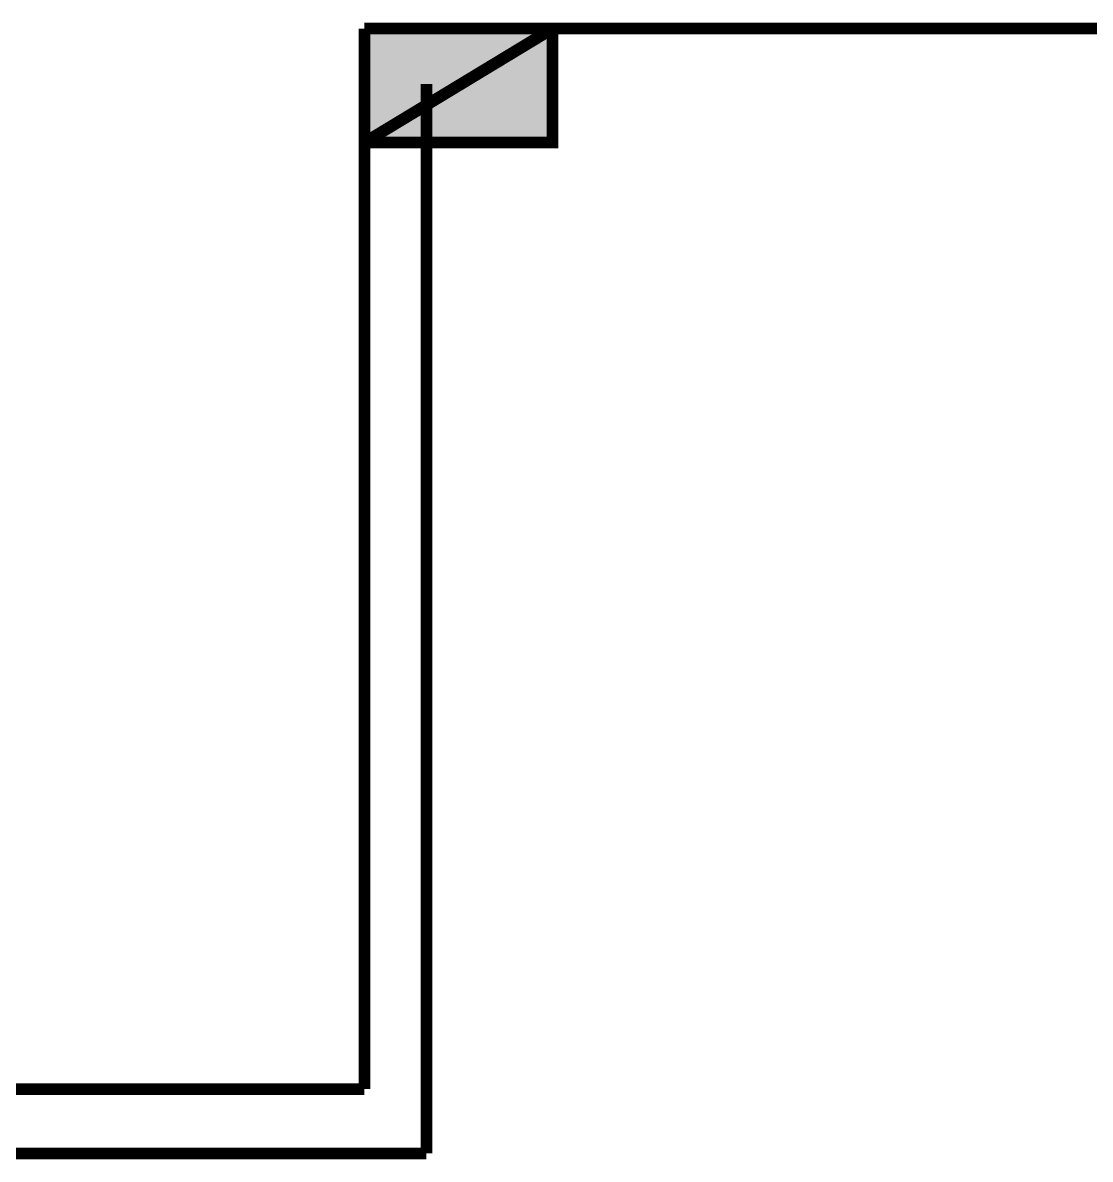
# Model space of a CAD drawing. Header units: inches. Extents: x -524 to 1067, y -71 to 1110.
# Drawn here: x 761.8 to 846.2, y 514.6 to 604.5 of the extents above; entities that cross this region are included whole.
import ezdxf

# ---------------------------------------------------------------- set-up
doc = ezdxf.new("R2010")
doc.units = ezdxf.units.IN
doc.header["$MEASUREMENT"] = 0
doc.layers.add('H', color=7, linetype='Continuous')
doc.layers.add('P', color=7, linetype='Continuous')

msp = doc.modelspace()

# ---------------------------------------------------------------- hatches: boundary and pattern name
at = {"layer": 'H', "linetype": 'Continuous'}
msp.add_hatch(color=256, dxfattribs=at).paths.add_polyline_path([(788.839, 594.996), (788.839, 604.073), (803.646, 604.073), (803.646, 594.996), (788.839, 594.996)])

# ---------------------------------------------------------------- linework, layer by layer
at = {"layer": 'P', "const_width": 0.927}
for points in [[(788.773, 604.073), (788.773, 595.062)], [(788.773, 595.062), (803.646, 604.073), (788.773, 604.073)], [(788.773, 595.062), (803.646, 604.073)], [(803.646, 604.073), (803.646, 595.062), (788.773, 595.062)], [(794.569, 604.073), (957.961, 604.073)], [(788.773, 599.697), (788.773, 520.189)], [(793.668, 599.697), (793.668, 515.101)], [(788.773, 520.189), (630.724, 520.189)], [(793.668, 515.101), (625.636, 515.101)]]:
    msp.add_lwpolyline(points, dxfattribs=at)

doc.saveas('drawing.dxf')
